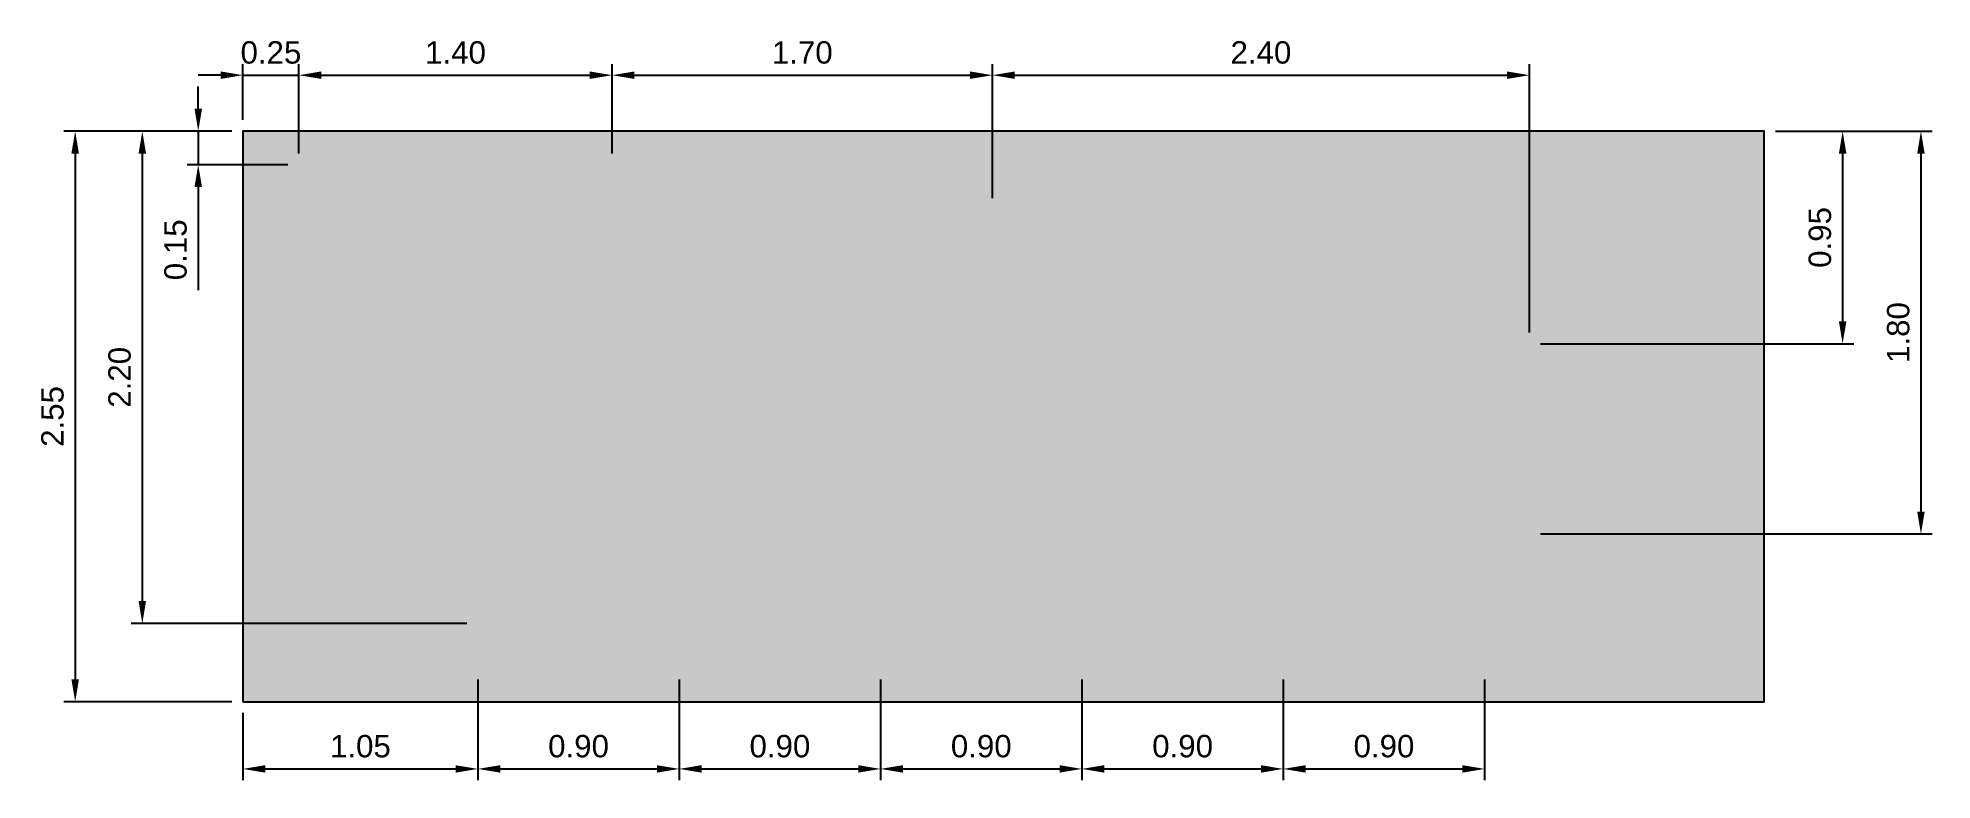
# Model space of a CAD drawing. Header units: inches. Extents: x -0.92 to 7.55, y 0.55 to 3.87.
import ezdxf

# ---------------------------------------------------------------- set-up
doc = ezdxf.new("R2010")
doc.units = ezdxf.units.IN
doc.layers.add('hrany', color=92, linetype='Continuous')
doc.layers.add('koty', color=5, linetype='Continuous')
doc.styles.get("Standard").update_dxf_attribs({"font": 'arial.ttf'})
doc.dimstyles.new('RadioStack_annotation_style', dxfattribs={"dimtxt": 0.1, "dimasz": 0.1, "dimexe": 0.05, "dimexo": 0.05, "dimgap": 0.05, "dimtad": 1, "dimzin": 1, "dimdsep": 46, "dimtxsty": 'Standard', "dimcen": 0.1, "dimclrd": 256, "dimadec": 0, "dimazin": 0, "dimtfac": 1, "dimtmove": 0, "dimatfit": 3, "dimfxl": 1, "dimarcsym": 0})

# ---------------------------------------------------------------- blocks, each defined once
blk = doc.blocks.new('*D2')
at = {"layer": 'Defpoints', "color": 0, "lineweight": -3, "transparency": 16777216}
for p in [(0, 3.45), (-0.75, 0.9), (0, 0.9)]:
    blk.add_point(p, dxfattribs=at)
at = {"layer": 'koty', "color": 0, "lineweight": -2, "transparency": 16777216}
for p, q in [((-0.05, 3.45), (-0.8, 3.45)), ((-0.05, 0.9), (-0.8, 0.9))]:
    blk.add_line(p, q, dxfattribs=at)
at = {"layer": 'koty', "lineweight": -2, "transparency": 16777216}
blk.add_line((-0.75, 3.35), (-0.75, 1), dxfattribs=at)
at = {"layer": 'koty', "lineweight": -3, "transparency": 16777216}
for points in [[(-0.7667, 3.35), (-0.7333, 3.35), (-0.75, 3.45)], [(-0.7667, 1), (-0.7333, 1), (-0.75, 0.9)]]:
    blk.add_solid(points, dxfattribs=at)
at = {"layer": 'koty', "color": 0, "lineweight": -3, "transparency": 16777216, "insert": (-0.8511, 2.175), "char_height": 0.1, "attachment_point": 5, "rotation": 90}
blk.add_mtext('2.55', dxfattribs=at)
blk = doc.blocks.new('*D7')
at = {"layer": 'Defpoints', "color": 0, "lineweight": -3, "transparency": 16777216}
for p in [(0.25, 3.7), (0, 3.45), (0.25, 3.3)]:
    blk.add_point(p, dxfattribs=at)
at = {"layer": 'koty', "color": 0, "lineweight": -2, "transparency": 16777216}
for p, q in [((0, 3.5), (0, 3.75)), ((0.25, 3.35), (0.25, 3.75))]:
    blk.add_line(p, q, dxfattribs=at)
at = {"layer": 'koty', "lineweight": -2, "transparency": 16777216}
for p, q in [((-0.1, 3.7), (-0.2, 3.7)), ((0, 3.7), (0.25, 3.7)), ((0.35, 3.7), (0.45, 3.7))]:
    blk.add_line(p, q, dxfattribs=at)
at = {"layer": 'koty', "lineweight": -3, "transparency": 16777216}
for points in [[(-0.1, 3.7167), (-0.1, 3.6833), (0, 3.7)], [(0.35, 3.7167), (0.35, 3.6833), (0.25, 3.7)]]:
    blk.add_solid(points, dxfattribs=at)
at = {"layer": 'koty', "color": 0, "lineweight": -3, "transparency": 16777216, "insert": (0.125, 3.8011), "char_height": 0.1, "attachment_point": 5}
blk.add_mtext('0.25', dxfattribs=at)
blk = doc.blocks.new('*D8')
at = {"layer": 'Defpoints', "color": 0, "lineweight": -3, "transparency": 16777216}
for p in [(1.65, 3.7), (0.25, 3.3), (1.65, 3.3)]:
    blk.add_point(p, dxfattribs=at)
at = {"layer": 'koty', "color": 0, "lineweight": -2, "transparency": 16777216}
for p, q in [((0.25, 3.35), (0.25, 3.75)), ((1.65, 3.35), (1.65, 3.75))]:
    blk.add_line(p, q, dxfattribs=at)
at = {"layer": 'koty', "lineweight": -2, "transparency": 16777216}
blk.add_line((0.35, 3.7), (1.55, 3.7), dxfattribs=at)
at = {"layer": 'koty', "lineweight": -3, "transparency": 16777216}
for points in [[(0.35, 3.7167), (0.35, 3.6833), (0.25, 3.7)], [(1.55, 3.7167), (1.55, 3.6833), (1.65, 3.7)]]:
    blk.add_solid(points, dxfattribs=at)
at = {"layer": 'koty', "color": 0, "lineweight": -3, "transparency": 16777216, "insert": (0.95, 3.8011), "char_height": 0.1, "attachment_point": 5}
blk.add_mtext('1.40', dxfattribs=at)
blk = doc.blocks.new('*D9')
at = {"layer": 'Defpoints', "color": 0, "lineweight": -3, "transparency": 16777216}
for p in [(3.35, 3.7), (1.65, 3.3), (3.35, 3.1)]:
    blk.add_point(p, dxfattribs=at)
at = {"layer": 'koty', "color": 0, "lineweight": -2, "transparency": 16777216}
for p, q in [((1.65, 3.35), (1.65, 3.75)), ((3.35, 3.15), (3.35, 3.75))]:
    blk.add_line(p, q, dxfattribs=at)
at = {"layer": 'koty', "lineweight": -2, "transparency": 16777216}
blk.add_line((1.75, 3.7), (3.25, 3.7), dxfattribs=at)
at = {"layer": 'koty', "lineweight": -3, "transparency": 16777216}
for points in [[(1.75, 3.7167), (1.75, 3.6833), (1.65, 3.7)], [(3.25, 3.7167), (3.25, 3.6833), (3.35, 3.7)]]:
    blk.add_solid(points, dxfattribs=at)
at = {"layer": 'koty', "color": 0, "lineweight": -3, "transparency": 16777216, "insert": (2.5, 3.8011), "char_height": 0.1, "attachment_point": 5}
blk.add_mtext('1.70', dxfattribs=at)
blk = doc.blocks.new('*D10')
at = {"layer": 'Defpoints', "color": 0, "lineweight": -3, "transparency": 16777216}
for p in [(5.75, 3.7), (3.35, 3.1), (5.75, 2.5)]:
    blk.add_point(p, dxfattribs=at)
at = {"layer": 'koty', "color": 0, "lineweight": -2, "transparency": 16777216}
for p, q in [((3.35, 3.15), (3.35, 3.75)), ((5.75, 2.55), (5.75, 3.75))]:
    blk.add_line(p, q, dxfattribs=at)
at = {"layer": 'koty', "lineweight": -2, "transparency": 16777216}
blk.add_line((3.45, 3.7), (5.65, 3.7), dxfattribs=at)
at = {"layer": 'koty', "lineweight": -3, "transparency": 16777216}
for points in [[(3.45, 3.7167), (3.45, 3.6833), (3.35, 3.7)], [(5.65, 3.7167), (5.65, 3.6833), (5.75, 3.7)]]:
    blk.add_solid(points, dxfattribs=at)
at = {"layer": 'koty', "color": 0, "lineweight": -3, "transparency": 16777216, "insert": (4.55, 3.8011), "char_height": 0.1, "attachment_point": 5}
blk.add_mtext('2.40', dxfattribs=at)
blk = doc.blocks.new('*D11')
at = {"layer": 'Defpoints', "color": 0, "lineweight": -3, "transparency": 16777216}
for p in [(1.05, 1.05), (0, 0.9), (1.05, 0.6)]:
    blk.add_point(p, dxfattribs=at)
at = {"layer": 'koty', "color": 0, "lineweight": -2, "transparency": 16777216}
for p, q in [((1.05, 1), (1.05, 0.55)), ((0, 0.85), (0, 0.55))]:
    blk.add_line(p, q, dxfattribs=at)
at = {"layer": 'koty', "lineweight": -2, "transparency": 16777216}
blk.add_line((0.1, 0.6), (0.95, 0.6), dxfattribs=at)
at = {"layer": 'koty', "lineweight": -3, "transparency": 16777216}
for points in [[(0.1, 0.6167), (0.1, 0.5833), (0, 0.6)], [(0.95, 0.6167), (0.95, 0.5833), (1.05, 0.6)]]:
    blk.add_solid(points, dxfattribs=at)
at = {"layer": 'koty', "color": 0, "lineweight": -3, "transparency": 16777216, "insert": (0.525, 0.7011), "char_height": 0.1, "attachment_point": 5}
blk.add_mtext('1.05', dxfattribs=at)
blk = doc.blocks.new('*D12')
at = {"layer": 'Defpoints', "color": 0, "lineweight": -3, "transparency": 16777216}
for p in [(1.05, 1.05), (1.95, 1.05), (1.95, 0.6)]:
    blk.add_point(p, dxfattribs=at)
at = {"layer": 'koty', "color": 0, "lineweight": -2, "transparency": 16777216}
for p, q in [((1.05, 1), (1.05, 0.55)), ((1.95, 1), (1.95, 0.55))]:
    blk.add_line(p, q, dxfattribs=at)
at = {"layer": 'koty', "lineweight": -2, "transparency": 16777216}
blk.add_line((1.15, 0.6), (1.85, 0.6), dxfattribs=at)
at = {"layer": 'koty', "lineweight": -3, "transparency": 16777216}
for points in [[(1.15, 0.6167), (1.15, 0.5833), (1.05, 0.6)], [(1.85, 0.6167), (1.85, 0.5833), (1.95, 0.6)]]:
    blk.add_solid(points, dxfattribs=at)
at = {"layer": 'koty', "color": 0, "lineweight": -3, "transparency": 16777216, "insert": (1.5, 0.7011), "char_height": 0.1, "attachment_point": 5}
blk.add_mtext('0.90', dxfattribs=at)
blk = doc.blocks.new('*D13')
at = {"layer": 'Defpoints', "color": 0, "lineweight": -3, "transparency": 16777216}
for p in [(1.95, 1.05), (2.85, 1.05), (2.85, 0.6)]:
    blk.add_point(p, dxfattribs=at)
at = {"layer": 'koty', "color": 0, "lineweight": -2, "transparency": 16777216}
for p, q in [((1.95, 1), (1.95, 0.55)), ((2.85, 1), (2.85, 0.55))]:
    blk.add_line(p, q, dxfattribs=at)
at = {"layer": 'koty', "lineweight": -2, "transparency": 16777216}
blk.add_line((2.05, 0.6), (2.75, 0.6), dxfattribs=at)
at = {"layer": 'koty', "lineweight": -3, "transparency": 16777216}
for points in [[(2.05, 0.6167), (2.05, 0.5833), (1.95, 0.6)], [(2.75, 0.6167), (2.75, 0.5833), (2.85, 0.6)]]:
    blk.add_solid(points, dxfattribs=at)
at = {"layer": 'koty', "color": 0, "lineweight": -3, "transparency": 16777216, "insert": (2.4, 0.7011), "char_height": 0.1, "attachment_point": 5}
blk.add_mtext('0.90', dxfattribs=at)
blk = doc.blocks.new('*D14')
at = {"layer": 'Defpoints', "color": 0, "lineweight": -3, "transparency": 16777216}
for p in [(2.85, 1.05), (3.75, 1.05), (3.75, 0.6)]:
    blk.add_point(p, dxfattribs=at)
at = {"layer": 'koty', "color": 0, "lineweight": -2, "transparency": 16777216}
for p, q in [((2.85, 1), (2.85, 0.55)), ((3.75, 1), (3.75, 0.55))]:
    blk.add_line(p, q, dxfattribs=at)
at = {"layer": 'koty', "lineweight": -2, "transparency": 16777216}
blk.add_line((2.95, 0.6), (3.65, 0.6), dxfattribs=at)
at = {"layer": 'koty', "lineweight": -3, "transparency": 16777216}
for points in [[(2.95, 0.6167), (2.95, 0.5833), (2.85, 0.6)], [(3.65, 0.6167), (3.65, 0.5833), (3.75, 0.6)]]:
    blk.add_solid(points, dxfattribs=at)
at = {"layer": 'koty', "color": 0, "lineweight": -3, "transparency": 16777216, "insert": (3.3, 0.7011), "char_height": 0.1, "attachment_point": 5}
blk.add_mtext('0.90', dxfattribs=at)
blk = doc.blocks.new('*D15')
at = {"layer": 'Defpoints', "color": 0, "lineweight": -3, "transparency": 16777216}
for p in [(3.75, 1.05), (4.65, 1.05), (4.65, 0.6)]:
    blk.add_point(p, dxfattribs=at)
at = {"layer": 'koty', "color": 0, "lineweight": -2, "transparency": 16777216}
for p, q in [((3.75, 1), (3.75, 0.55)), ((4.65, 1), (4.65, 0.55))]:
    blk.add_line(p, q, dxfattribs=at)
at = {"layer": 'koty', "lineweight": -2, "transparency": 16777216}
blk.add_line((3.85, 0.6), (4.55, 0.6), dxfattribs=at)
at = {"layer": 'koty', "lineweight": -3, "transparency": 16777216}
for points in [[(3.85, 0.6167), (3.85, 0.5833), (3.75, 0.6)], [(4.55, 0.6167), (4.55, 0.5833), (4.65, 0.6)]]:
    blk.add_solid(points, dxfattribs=at)
at = {"layer": 'koty', "color": 0, "lineweight": -3, "transparency": 16777216, "insert": (4.2, 0.7011), "char_height": 0.1, "attachment_point": 5}
blk.add_mtext('0.90', dxfattribs=at)
blk = doc.blocks.new('*D16')
at = {"layer": 'Defpoints', "color": 0, "lineweight": -3, "transparency": 16777216}
for p in [(4.65, 1.05), (5.55, 1.05), (5.55, 0.6)]:
    blk.add_point(p, dxfattribs=at)
at = {"layer": 'koty', "color": 0, "lineweight": -2, "transparency": 16777216}
for p, q in [((4.65, 1), (4.65, 0.55)), ((5.55, 1), (5.55, 0.55))]:
    blk.add_line(p, q, dxfattribs=at)
at = {"layer": 'koty', "lineweight": -2, "transparency": 16777216}
blk.add_line((4.75, 0.6), (5.45, 0.6), dxfattribs=at)
at = {"layer": 'koty', "lineweight": -3, "transparency": 16777216}
for points in [[(4.75, 0.6167), (4.75, 0.5833), (4.65, 0.6)], [(5.45, 0.6167), (5.45, 0.5833), (5.55, 0.6)]]:
    blk.add_solid(points, dxfattribs=at)
at = {"layer": 'koty', "color": 0, "lineweight": -3, "transparency": 16777216, "insert": (5.1, 0.7011), "char_height": 0.1, "attachment_point": 5}
blk.add_mtext('0.90', dxfattribs=at)
blk = doc.blocks.new('*D17')
at = {"layer": 'Defpoints', "color": 0, "lineweight": -3, "transparency": 16777216}
for p in [(0, 3.45), (-0.2, 3.3), (0.25, 3.3)]:
    blk.add_point(p, dxfattribs=at)
at = {"layer": 'koty', "lineweight": -2, "transparency": 16777216}
for p, q in [((-0.2, 3.55), (-0.2, 3.65)), ((-0.2, 3.45), (-0.2, 3.3)), ((-0.2, 3.2), (-0.2, 2.7395))]:
    blk.add_line(p, q, dxfattribs=at)
at = {"layer": 'koty', "color": 0, "lineweight": -2, "transparency": 16777216}
for p, q in [((-0.05, 3.45), (-0.25, 3.45)), ((0.2, 3.3), (-0.25, 3.3))]:
    blk.add_line(p, q, dxfattribs=at)
at = {"layer": 'koty', "lineweight": -3, "transparency": 16777216}
for points in [[(-0.2167, 3.55), (-0.1833, 3.55), (-0.2, 3.45)], [(-0.2167, 3.2), (-0.1833, 3.2), (-0.2, 3.3)]]:
    blk.add_solid(points, dxfattribs=at)
at = {"layer": 'koty', "color": 0, "lineweight": -3, "transparency": 16777216, "insert": (-0.3011, 2.9197), "char_height": 0.1, "attachment_point": 5, "rotation": 90}
blk.add_mtext('0.15', dxfattribs=at)
blk = doc.blocks.new('*D18')
at = {"layer": 'Defpoints', "color": 0, "lineweight": -3, "transparency": 16777216}
for p in [(0, 3.45), (-0.45, 1.25), (1.05, 1.25)]:
    blk.add_point(p, dxfattribs=at)
at = {"layer": 'koty', "color": 0, "lineweight": -2, "transparency": 16777216}
for p, q in [((-0.05, 3.45), (-0.5, 3.45)), ((1, 1.25), (-0.5, 1.25))]:
    blk.add_line(p, q, dxfattribs=at)
at = {"layer": 'koty', "lineweight": -2, "transparency": 16777216}
blk.add_line((-0.45, 3.35), (-0.45, 1.35), dxfattribs=at)
at = {"layer": 'koty', "lineweight": -3, "transparency": 16777216}
for points in [[(-0.4667, 3.35), (-0.4333, 3.35), (-0.45, 3.45)], [(-0.4667, 1.35), (-0.4333, 1.35), (-0.45, 1.25)]]:
    blk.add_solid(points, dxfattribs=at)
at = {"layer": 'koty', "color": 0, "lineweight": -3, "transparency": 16777216, "insert": (-0.5511, 2.35), "char_height": 0.1, "attachment_point": 5, "rotation": 90}
blk.add_mtext('2.20', dxfattribs=at)
blk = doc.blocks.new('*D19')
at = {"layer": 'Defpoints', "color": 0, "lineweight": -3, "transparency": 16777216}
for p in [(6.8, 3.45), (5.75, 2.5), (7.15, 2.5)]:
    blk.add_point(p, dxfattribs=at)
at = {"layer": 'koty', "color": 0, "lineweight": -2, "transparency": 16777216}
for p, q in [((6.85, 3.45), (7.2, 3.45)), ((5.8, 2.5), (7.2, 2.5))]:
    blk.add_line(p, q, dxfattribs=at)
at = {"layer": 'koty', "lineweight": -2, "transparency": 16777216}
blk.add_line((7.15, 3.35), (7.15, 2.6), dxfattribs=at)
at = {"layer": 'koty', "lineweight": -3, "transparency": 16777216}
for points in [[(7.1333, 3.35), (7.1667, 3.35), (7.15, 3.45)], [(7.1333, 2.6), (7.1667, 2.6), (7.15, 2.5)]]:
    blk.add_solid(points, dxfattribs=at)
at = {"layer": 'koty', "color": 0, "lineweight": -3, "transparency": 16777216, "insert": (7.0489, 2.975), "char_height": 0.1, "attachment_point": 5, "rotation": 90}
blk.add_mtext('0.95', dxfattribs=at)
blk = doc.blocks.new('*D20')
at = {"layer": 'Defpoints', "color": 0, "lineweight": -3, "transparency": 16777216}
for p in [(6.8, 3.45), (5.75, 1.65), (7.5, 1.65)]:
    blk.add_point(p, dxfattribs=at)
at = {"layer": 'koty', "color": 0, "lineweight": -2, "transparency": 16777216}
for p, q in [((6.85, 3.45), (7.55, 3.45)), ((5.8, 1.65), (7.55, 1.65))]:
    blk.add_line(p, q, dxfattribs=at)
at = {"layer": 'koty', "lineweight": -2, "transparency": 16777216}
blk.add_line((7.5, 3.35), (7.5, 1.75), dxfattribs=at)
at = {"layer": 'koty', "lineweight": -3, "transparency": 16777216}
for points in [[(7.4833, 3.35), (7.5167, 3.35), (7.5, 3.45)], [(7.4833, 1.75), (7.5167, 1.75), (7.5, 1.65)]]:
    blk.add_solid(points, dxfattribs=at)
at = {"layer": 'koty', "color": 0, "lineweight": -3, "transparency": 16777216, "insert": (7.3989, 2.55), "char_height": 0.1, "attachment_point": 5, "rotation": 90}
blk.add_mtext('1.80', dxfattribs=at)

msp = doc.modelspace()

# ---------------------------------------------------------------- hatches: boundary and pattern name
at = {"layer": 'hrany', "lineweight": -3}
h = msp.add_hatch(color=256, dxfattribs=at)
h.dxf.hatch_style = 1
h.paths.add_polyline_path([(0, 3.45), (0, 0.9), (6.8, 0.9), (6.8, 3.45)])

# ---------------------------------------------------------------- linework, layer by layer
msp.add_lwpolyline([(0, 0.9), (6.8, 0.9), (6.8, 3.45), (0, 3.45)], close=True, dxfattribs=at)

# ---------------------------------------------------------------- dimensions: what is measured, and where the dimension line sits
at = {"layer": 'koty', "lineweight": -3}
dim = msp.add_linear_dim(base=(0.25, 3.7), p1=(0, 3.45), p2=(0.25, 3.3), dimstyle='RadioStack_annotation_style', dxfattribs=at)
dim.commit()
dim.dimension.update_dxf_attribs({"geometry": '*D7', "text_midpoint": (0.125, 3.7), "dimtype": 160})
for base, p1, p2, picture, middle in [((1.65, 3.7), (0.25, 3.3), (1.65, 3.3), '*D8', (0.95, 3.8011)), ((3.35, 3.7), (1.65, 3.3), (3.35, 3.1), '*D9', (2.5, 3.8011)), ((5.75, 3.7), (3.35, 3.1), (5.75, 2.5), '*D10', (4.55, 3.8011)), ((1.05, 0.6), (0, 0.9), (1.05, 1.05), '*D11', (0.525, 0.7011)), ((1.95, 0.6), (1.05, 1.05), (1.95, 1.05), '*D12', (1.5, 0.7011)), ((2.85, 0.6), (1.95, 1.05), (2.85, 1.05), '*D13', (2.4, 0.7011)), ((3.75, 0.6), (2.85, 1.05), (3.75, 1.05), '*D14', (3.3, 0.7011)), ((4.65, 0.6), (3.75, 1.05), (4.65, 1.05), '*D15', (4.2, 0.7011)), ((5.55, 0.6), (4.65, 1.05), (5.55, 1.05), '*D16', (5.1, 0.7011))]:
    dim = msp.add_linear_dim(base=base, p1=p1, p2=p2, dimstyle='RadioStack_annotation_style', dxfattribs=at)
    dim.commit()
    dim.dimension.update_dxf_attribs({"geometry": picture, "text_midpoint": middle})
for base, p1, p2, picture, middle in [((-0.2, 3.3), (0, 3.45), (0.25, 3.3), '*D17', (-0.3011, 2.9197)), ((-0.45, 1.25), (0, 3.45), (1.05, 1.25), '*D18', (-0.5511, 2.35)), ((7.15, 2.5), (6.8, 3.45), (5.75, 2.5), '*D19', (7.0489, 2.975)), ((7.5, 1.65), (6.8, 3.45), (5.75, 1.65), '*D20', (7.3989, 2.55))]:
    dim = msp.add_linear_dim(base=base, p1=p1, p2=p2, angle=90, dimstyle='RadioStack_annotation_style', dxfattribs=at)
    dim.commit()
    dim.dimension.update_dxf_attribs({"geometry": picture, "text_midpoint": middle})
dim = msp.add_linear_dim(base=(-0.75, 0.9), p1=(0, 3.45), p2=(0, 0.9), angle=90, dimstyle='RadioStack_annotation_style', dxfattribs=at)
dim.commit()
dim.dimension.update_dxf_attribs({"geometry": '*D2', "text_midpoint": (-0.75, 2.175), "dimtype": 160})

doc.saveas('drawing.dxf')
